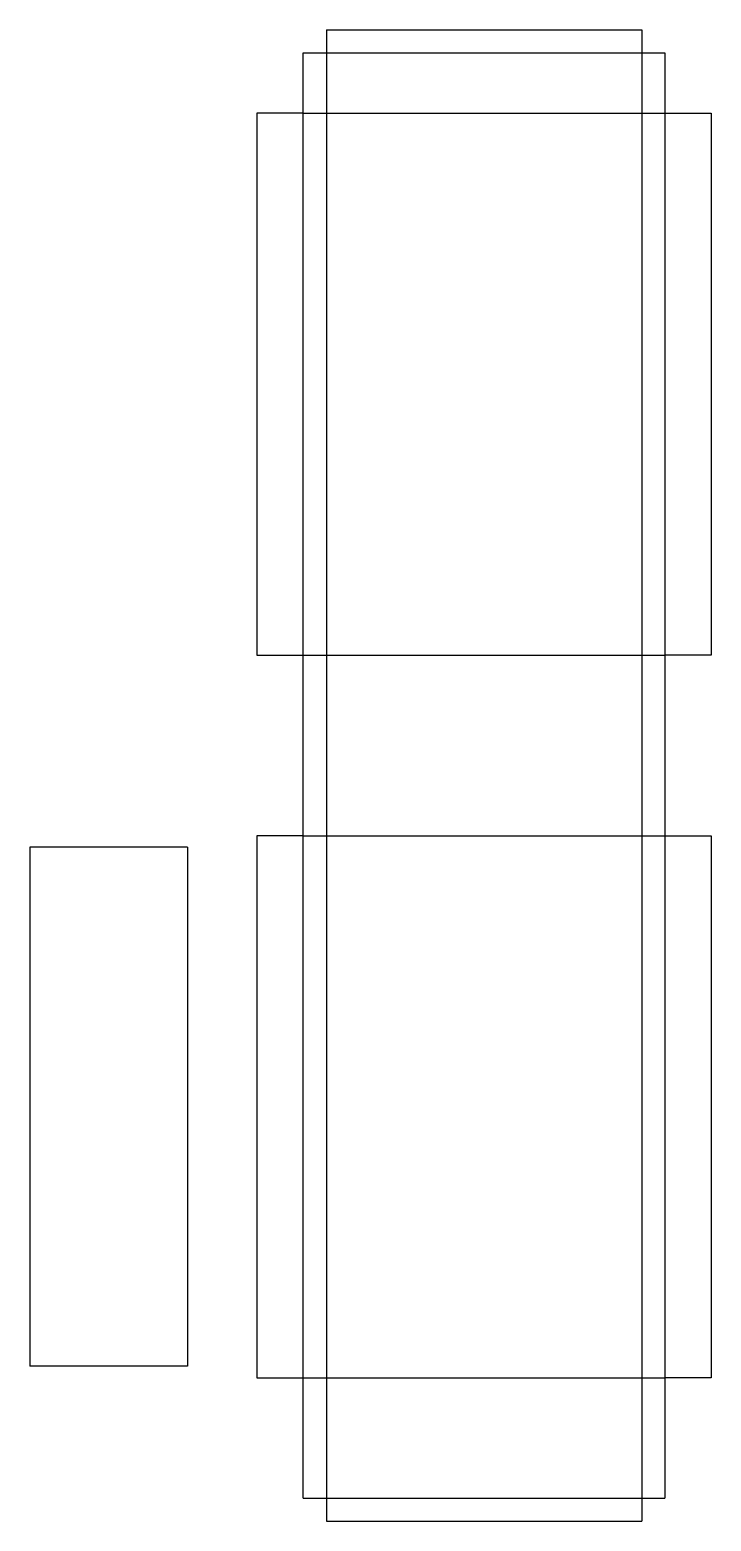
# Model space of a CAD drawing. Extents: x -63 to 31, y -57 to 149.
import ezdxf

# ---------------------------------------------------------------- set-up
doc = ezdxf.new("R2010")
doc.units = 0
doc.header["$MEASUREMENT"] = 0
doc.layers.add('MODELSKETCH_VISIBLE', color=7, linetype='CONTINUOUS')

msp = doc.modelspace()

# ---------------------------------------------------------------- linework, layer by layer
at = {"layer": 'MODELSKETCH_VISIBLE'}
for p, q in [((-21.8, 149.01), (-21.8, -57.34)), ((-21.8, 149.01), (21.8, 149.01)), ((21.8, 149.01), (21.8, -57.34)), ((-25, 145.83), (25, 145.83)), ((-25, -54.17), (-25, 145.83)), ((25, 145.83), (25, -54.17)), ((-31.4, 137.5), (-31.4, 62.5)), ((-25, 137.5), (-31.4, 137.5)), ((-25, 137.5), (25, 137.5)), ((25, 137.5), (31.4, 137.5)), ((31.4, 137.5), (31.4, 62.5)), ((-31.4, 62.5), (-25, 62.5)), ((-25, 62.5), (25, 62.5)), ((31.4, 62.5), (25, 62.5)), ((-31.4, 37.5), (-31.4, -37.5)), ((-25, 37.5), (-31.4, 37.5)), ((-25, 37.5), (25, 37.5)), ((25, 37.5), (31.4, 37.5)), ((31.4, 37.5), (31.4, -37.5)), ((-62.8, 35.9), (-62.8, -35.9)), ((-41, 35.9), (-62.8, 35.9)), ((-41, 35.9), (-41, -35.9)), ((-41, -35.9), (-62.8, -35.9)), ((-31.4, -37.5), (-25, -37.5)), ((-25, -37.5), (25, -37.5)), ((31.4, -37.5), (25, -37.5)), ((-25, -54.17), (25, -54.17)), ((-21.8, -57.34), (21.8, -57.34))]:
    msp.add_line(p, q, dxfattribs=at)

doc.saveas('drawing.dxf')
